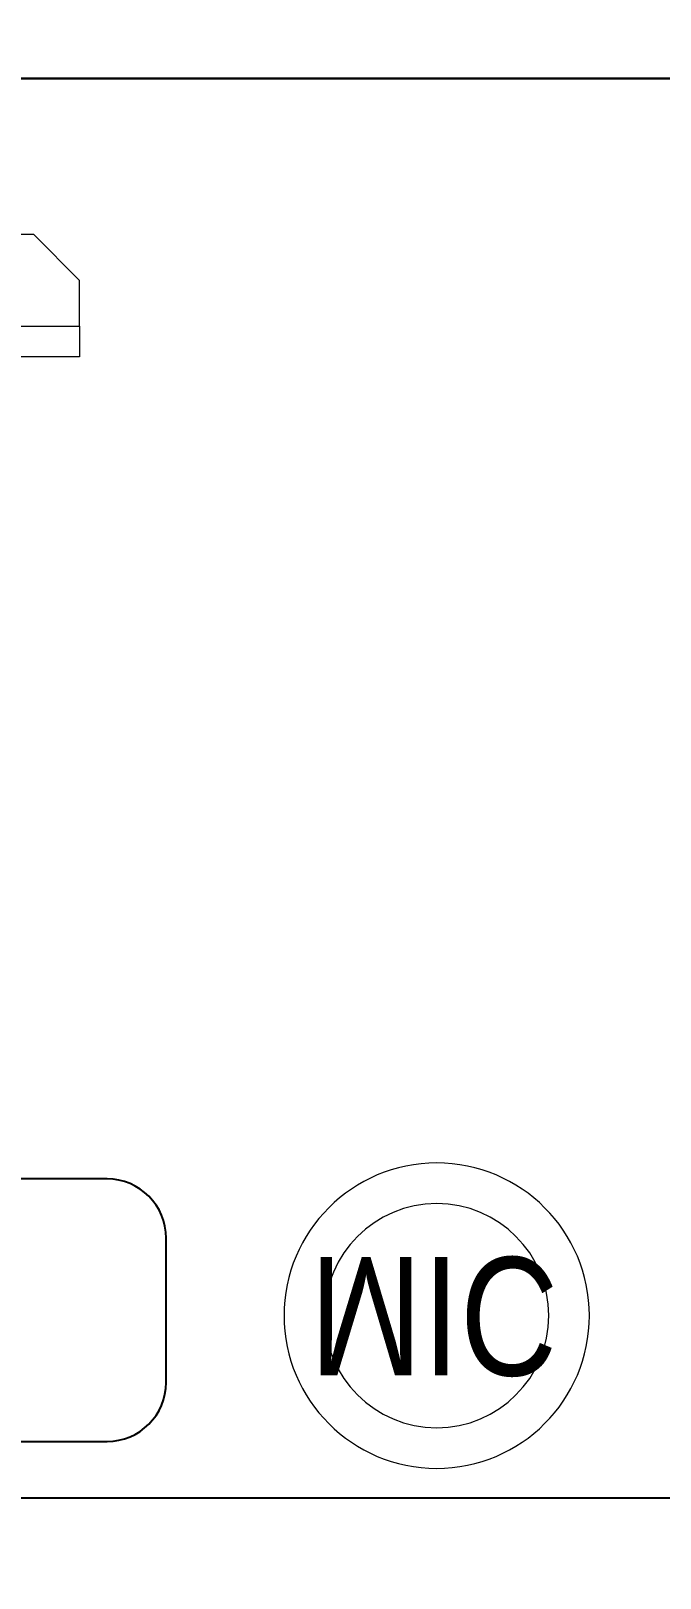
# Model space of a CAD drawing. Header units: millimetres. Extents: x 1639920 to 1645630, y 392778 to 410192.
# Drawn here: x 1643941 to 1644207, y 405837 to 406491 of the extents above; entities that cross this region are included whole.
import ezdxf

# ---------------------------------------------------------------- set-up
doc = ezdxf.new("R2010")
doc.units = ezdxf.units.MM
doc.header["$LTSCALE"] = 40
for name, color, linetype, lineweight in [('LENS-FURNITURE', 13, 'Continuous', 9), ('LENS-PARTITION', 21, 'Continuous', 25), ('LENS_PARTITION', 21, 'Continuous', 25), ('LK-EQPMT', 3, 'Continuous', 18), ('LN-ELEVATION-1', 81, 'Continuous', 13)]:
    doc.layers.add(name, color=color, linetype=linetype, lineweight=lineweight)
doc.layers.add('PDF_Geometry', color=7, linetype='Continuous')
doc.styles.get("Standard").update_dxf_attribs({"font": 'Gill Sans MT Condensed Regular.ttf', "height": 100})

# ---------------------------------------------------------------- blocks, each defined once
blk = doc.blocks.new('PHOROPTER')
at = {"layer": 'LN-ELEVATION-1', "lineweight": 25}
blk.add_lwpolyline([(566.9349693848634, -34.02664670208469), (235.9349696977952, -34.01213702559471, 0.4142135623730951), (210.9338738246588, -59.01104110479355), (210.9311998411576, -120.0110410419293, 0.4142135623730951), (235.9301039092096, -145.0121369194239), (566.9301036037722, -145.0266465982422, 0.4142135623730951), (591.9311994769523, -120.027742520906), (591.9338734678023, -59.02774257911368, 0.4142135623730951)], format="xyb", close=True, dxfattribs=at)
blk = doc.blocks.new('MOROTISED TABLE-TRIAL SET 950x600')
at = {"layer": 'PDF_Geometry', "lineweight": 25}
blk.add_lwpolyline([(415.5923622683621, 2.18279e-11), (550.0003704861738, 2.18279e-11, 0.4142524001247118), (599.9958994225599, 50.00260162355697), (599.9958994225599, 899.9973678589085, 0.4142518501714829), (550.0003704861738, 950.0000000000218), (50.00260613719, 950.0000000000218, 0.4142929195148918), (4.605390131e-07, 899.9973678589085), (4.605390131e-07, 50.00260162355697, 0.414163635492108), (50.00260613719, 2.18279e-11), (415.5923622683621, 2.18279e-11)], format="xyb", dxfattribs=at)
blk = doc.blocks.new('CLINIC SCREEN')
at = {"layer": 'LK-EQPMT', "ltscale": 12}
for p, q in [((200.5883693773149, 0), (-200.5883693773149, 0)), ((219.9999999999918, -19.41163062257681), (200.5883693773149, 0)), ((219.9999999999918, -38.82326124538668), (219.9999999999918, -19.41163062257681))]:
    blk.add_line(p, q, dxfattribs=at)
blk.add_lwpolyline([(-220.0000000000082, -51.71278328332107), (-220.0000000000082, -38.82326124538668), (219.9999999999918, -38.82326124538668), (219.9999999999918, -51.71278328332107)], close=True, dxfattribs=at)
blk = doc.blocks.new('MIC')
at = {"layer": 'LK-EQPMT', "ltscale": 12}
for radius in [64.54701859105262, 47.40596281792385]:
    blk.add_circle((234.5401449967176, 64.54701859102352), radius, dxfattribs=at)
at = {"layer": 'LK-EQPMT', "ltscale": 12, "insert": (233.2398255821317, 64.46170233917655), "char_height": 50, "attachment_point": 5}
blk.add_mtext_dynamic_manual_height_columns('MIC', width=466.4796511627907, gutter_width=12.5, heights=[0], dxfattribs=at)

msp = doc.modelspace()

# ---------------------------------------------------------------- linework, layer by layer
at = {"layer": 'LENS-PARTITION'}
for points in [[(1645279.927689415, 406571.0695214829), (1643491.349044699, 406571.0695214829), (1643279.901694507, 406782.5168716747), (1643209.191016389, 406711.8061935559), (1643349.927688461, 406571.0695214831), (1643349.927688461, 406471.069521483), (1643349.927688461, 405183.0695214682), (1643449.927688461, 405183.0695214682), (1643449.927688461, 406471.069521483), (1645279.927689415, 406471.069521483)], [(1643449.927688461, 406471.069521483), (1643449.927688461, 404933.069521483), (1645279.927689415, 404933.069521483), (1645279.927689415, 406471.069521483)]]:
    msp.add_lwpolyline(points, close=True, dxfattribs=at)

# ---------------------------------------------------------------- block references
msp.add_blockref('PHOROPTER', (1643405.892351129, 406039.9150501885))
at = {"xscale": -1, "rotation": 180}
msp.add_blockref('MIC', (1643877.684774672, 406012.6355116167), dxfattribs=at)
at = {"layer": 'LENS-FURNITURE', "rotation": 270}
msp.add_blockref('MOROTISED TABLE-TRIAL SET 950x600', (1643449.927688461, 406471.0695219435), dxfattribs=at)
at = {"layer": 'LENS_PARTITION'}
msp.add_blockref('CLINIC SCREEN', (1643741.243254966, 406405.2102001556), dxfattribs=at)

doc.saveas('drawing.dxf')
